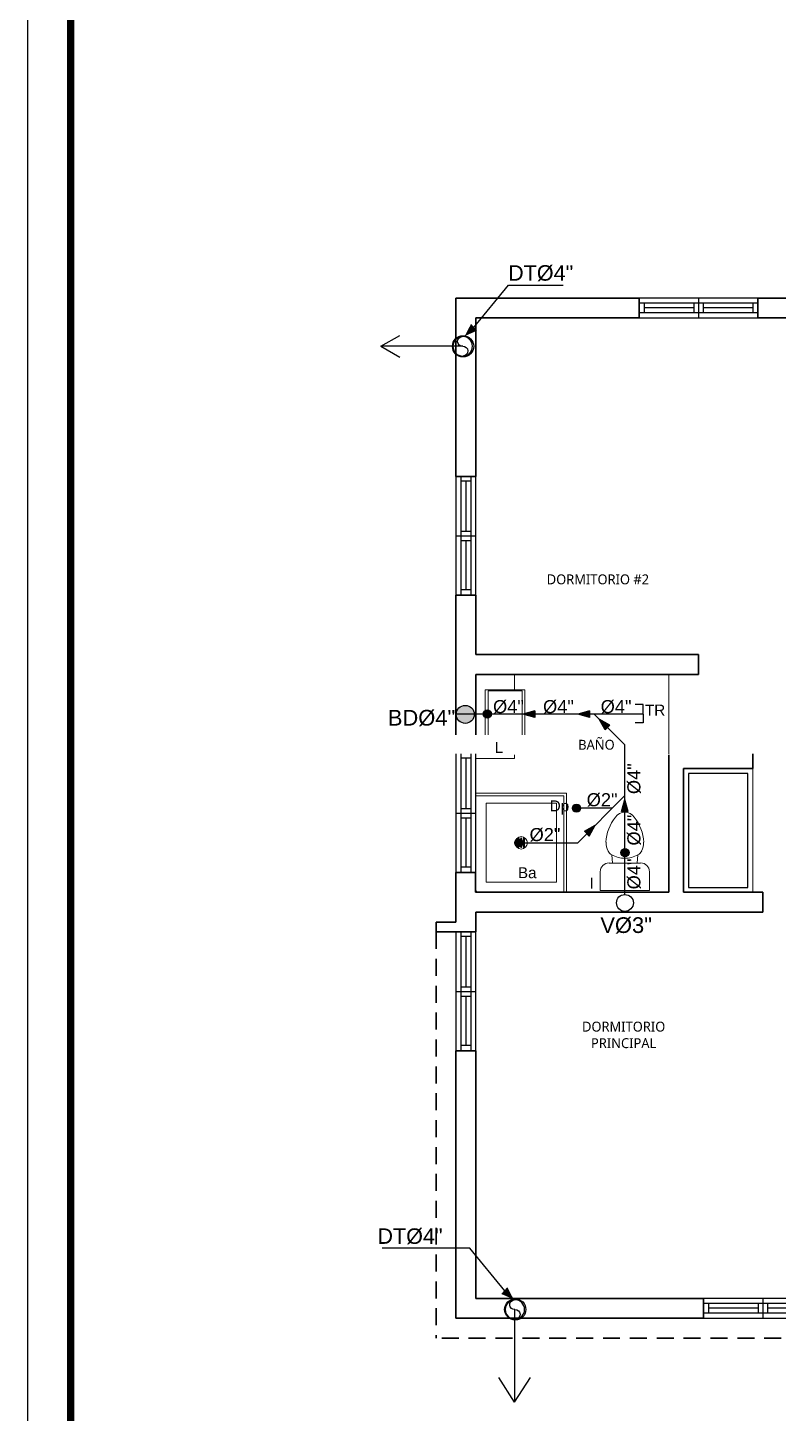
# Model space of a CAD drawing. Header units: feet. Extents: x 1019 to 2236, y -546 to 122.
# Drawn here: x 1054.27 to 1061.85, y -21.11 to -7.12 of the extents above; entities that cross this region are included whole.
import ezdxf

# ---------------------------------------------------------------- set-up
doc = ezdxf.new("R2010")
doc.units = ezdxf.units.FT
doc.header["$LTSCALE"] = 0.05
doc.header["$MEASUREMENT"] = 0
doc.linetypes.add('HIDDEN', pattern=[9.525, 6.35, -3.175])
for name, color, linetype, lineweight in [('A-WALL', 7, 'Continuous', 25), ('closet', 8, 'Continuous', 5), ('I-FURN', 8, 'Continuous', 0), ('P-SANR-FIXT', 8, 'Continuous', 9)]:
    doc.layers.add(name, color=color, linetype=linetype, lineweight=lineweight)
for name, color, linetype in [('AGUASNEGRAS', 4, 'Continuous'), ('ANNDTTEXT', 2, 'Continuous'), ('MARCO', 1, 'Continuous'), ('MB3', 8, 'Continuous'), ('PERT-VENT', 8, 'Continuous'), ('PISO', 8, 'Continuous'), ('TEXTO', 2, 'Continuous'), ('TEXXT', 2, 'Continuous'), ('TXT', 2, 'Continuous')]:
    doc.layers.add(name, color=color, linetype=linetype)
doc.styles.add('ads', font='trebuc.ttf', dxfattribs={"height": 0.14})
doc.styles.add('DAMIAN', font='arial.ttf', dxfattribs={"height": 0.12})

# ---------------------------------------------------------------- blocks, each defined once
blk = doc.blocks.new('bath_sink_6127 - bath_sink_6127-542651-Nivel 1')
at = {"layer": 'I-FURN'}
for p, q in [((0.293, 0.244), (0.293, 0.4)), ((0.395, 0.244), (-0.005, 0.244)), ((-0.005, 0.244), (-0.005, -0.245)), ((0.025, -0.234), (0.025, 0.233)), ((0.025, 0.233), (0.369, 0.233)), ((0.369, 0.233), (0.369, -0.234)), ((0.395, -0.245), (0.395, 0.244)), ((-0.005, -0.245), (0.395, -0.245)), ((0.369, -0.234), (0.025, -0.234)), ((0.293, -0.448), (0.293, -0.245)), ((-0.1, -0.448), (0.293, -0.448))]:
    blk.add_line(p, q, dxfattribs=at)
blk = doc.blocks.new('Toilet_-_Tank_-_3D_4840 - 17_ High_ Seat Not Visible-536545-Nivel 1')
at = {"layer": 'P-SANR-FIXT'}
for p, q in [((0.248, 0.489), (-0.248, 0.489)), ((-0.248, 0.489), (-0.248, 0.298)), ((0.248, 0.298), (0.248, 0.489)), ((-0.159, 0.21), (-0.123, 0.21)), ((-0.123, 0.21), (-0.132, 0.127)), ((-0.123, 0.21), (0.123, 0.21)), ((0.132, 0.127), (0.123, 0.21)), ((0.123, 0.21), (0.159, 0.21))]:
    blk.add_line(p, q, dxfattribs=at)
for centre, radius, start, end in [((-0.159, 0.298), 0.0889, 180, 270), ((0.159, 0.298), 0.0889, 270, 360), ((0, -0.104), 0.266, 90.1019, 119.8981), ((0, -0.104), 0.266, 60.1019, 89.8981), ((-0.023, 0.008), 0.167, 151.0596, 182.709), ((-0.083, 0.041), 0.0995, 119.8981, 151.0596), ((0.083, 0.041), 0.0995, 28.9404, 60.1019), ((0.023, 0.008), 0.167, 357.291, 28.9404), ((0.25, 0.021), 0.441, 182.709, 218.5058), ((-0.25, 0.021), 0.441, 321.4942, 357.291), ((0.011, -0.169), 0.136, 218.5058, 265.219), ((-0.011, -0.169), 0.136, 274.781, 321.4942)]:
    blk.add_arc(centre, radius, start, end, dxfattribs=at)
blk = doc.blocks.new('Shower_Stall_9385 - 1-684532-Nivel 1')
at = {"layer": 'P-SANR-FIXT'}
for p, q in [((-0.576, 0.533), (0.424, 0.533)), ((-0.576, -0.381), (-0.576, 0.533)), ((0.424, 0.508), (-0.551, 0.508)), ((-0.551, -0.381), (-0.551, 0.508)), ((-0.475, -0.279), (-0.475, 0.432)), ((-0.475, 0.432), (0.322, 0.432)), ((0.322, 0.432), (0.322, -0.279)), ((-0.121, 0.108), (-0.032, 0.108)), ((-0.032, 0.099), (-0.121, 0.099)), ((-0.121, 0.081), (-0.032, 0.081)), ((-0.032, 0.072), (-0.121, 0.072)), ((-0.121, 0.053), (-0.032, 0.053)), ((-0.032, 0.044), (-0.121, 0.044)), ((0.322, -0.279), (-0.475, -0.279)), ((-0.576, -0.381), (-0.551, -0.381)), ((-0.551, -0.381), (0.398, -0.381))]:
    blk.add_line(p, q, dxfattribs=at)
for centre, radius, start, end in [((-0.076, 0.076), 0.0635, 360, 180), ((-0.076, 0.076), 0.0635, 0, 180), ((-0.076, 0.076), 0.0635, 180, 360), ((-0.076, 0.076), 0.0635, 180, 360), ((-0.121, 0.103), 0.00444, 90, 270), ((-0.121, 0.076), 0.00444, 90, 270), ((-0.121, 0.049), 0.00444, 90, 270), ((-0.032, 0.103), 0.00444, 270, 90), ((-0.032, 0.076), 0.00444, 270, 90), ((-0.032, 0.049), 0.00444, 270, 90), ((0.398, -0.356), 0.0254, 270, 360)]:
    blk.add_arc(centre, radius, start, end, dxfattribs=at)
blk = doc.blocks.new('A$C18ED6237')
at = {"layer": 'PERT-VENT', "extrusion": (-2.36783e-12, 8.94772e-16, -1)}
for p, q in [((1.2, 0.2), (0, 0.2)), ((1.2, 0.15), (0, 0.15)), ((0.054, 0.05), (0.054, 0.15)), ((0.553, 0.15), (0.553, 0.05)), ((0.6, 0.2), (0.6, 0)), ((0.647, 0.15), (0.647, 0.05)), ((1.2, 0.05), (0, 0.05)), ((0.553, 0.1), (0.054, 0.1)), ((1.153, 0.1), (0.647, 0.1)), ((0, 0), (1.2, 0))]:
    blk.add_line(p, q, dxfattribs=at)
at = {"layer": 'PERT-VENT'}
blk.add_line((1.153, 0.05), (1.153, 0.15), dxfattribs=at)
blk = doc.blocks.new('A$C206B62E9')
at = {"color": 2}
blk.add_circle((0.125, 0.125), 0.125, dxfattribs=at)
for centre, start, end in [((0.063, 0.129), 356.4536, 176.4536), ((0.187, 0.121), 176.4536, 356.4536)]:
    blk.add_arc(centre, 0.0625, start, end, dxfattribs=at)

msp = doc.modelspace()

# ---------------------------------------------------------------- hatches: boundary and pattern name
at = {"layer": 'AGUASNEGRAS', "ltscale": 3}
h = msp.add_hatch(color=256, dxfattribs=at)
h.dxf.hatch_style = 1
edge = h.paths.add_edge_path()
edge.add_arc((1058.692, -14.056), 0.091, 0, 360)
h = msp.add_hatch(color=256, dxfattribs=at)
h.dxf.hatch_style = 1
edge = h.paths.add_edge_path()
edge.add_arc((1058.915, -14.053), 0.0413, 180, 540, ccw=False)
at = {"layer": 'AGUASNEGRAS'}
for points in [[(1059.395, -14.088), (1059.275, -14.053), (1059.395, -14.019)], [(1059.948, -14.088), (1059.828, -14.053), (1059.948, -14.019)], [(1060.27, -15.037), (1060.305, -14.917), (1060.339, -15.037)], [(1059.895, -15.237), (1060.004, -15.176), (1059.944, -15.286)]]:
    msp.add_hatch(color=256, dxfattribs=at).paths.add_polyline_path(points)
at = {"layer": 'AGUASNEGRAS', "ltscale": 3}
h = msp.add_hatch(color=256, dxfattribs=at)
h.dxf.hatch_style = 1
edge = h.paths.add_edge_path()
edge.add_arc((1059.816, -15.003), 0.0413, 180, 540, ccw=False)
h = msp.add_hatch(color=256, dxfattribs=at)
h.dxf.hatch_style = 1
edge = h.paths.add_edge_path()
edge.add_arc((1059.233, -15.353), 0.0413, 180, 540, ccw=False)
h = msp.add_hatch(color=256, dxfattribs=at)
h.dxf.hatch_style = 1
edge = h.paths.add_edge_path()
edge.add_arc((1060.305, -15.453), 0.0413, 180, 540, ccw=False)
at = {"layer": 'TEXTO'}
for points in [[(1058.686, -10.237), (1058.804, -10.185), (1058.747, -10.12)], [(1058.686, -10.237), (1058.804, -10.185), (1058.747, -10.12)], [(1059.181, -19.963), (1059.063, -19.911), (1059.12, -19.845)], [(1059.181, -19.963), (1059.063, -19.911), (1059.12, -19.845)]]:
    msp.add_hatch(color=2, dxfattribs=at).paths.add_polyline_path(points)

# ---------------------------------------------------------------- linework, layer by layer
at = {"layer": 'A-WALL', "lineweight": 35, "extrusion": (-2.36783e-12, 8.94772e-16, -1)}
for p, q in [((1060.448, -9.853), (1058.598, -9.853)), ((1058.598, -9.853), (1058.598, -11.653)), ((1060.448, -10.053), (1060.448, -9.853)), ((1063.494, -9.853), (1061.648, -9.853)), ((1061.648, -9.853), (1061.648, -10.053)), ((1058.798, -10.053), (1060.448, -10.053)), ((1058.798, -11.653), (1058.798, -10.053)), ((1061.648, -10.053), (1061.948, -10.053)), ((1058.798, -11.653), (1058.598, -11.653)), ((1058.798, -12.853), (1058.598, -12.853)), ((1058.598, -12.853), (1058.598, -14.453)), ((1058.798, -13.453), (1058.798, -12.853)), ((1061.048, -13.453), (1058.798, -13.453)), ((1061.048, -13.653), (1061.048, -13.453)), ((1058.798, -13.653), (1061.048, -13.653)), ((1058.798, -14.453), (1058.798, -13.653)), ((1058.598, -14.453), (1058.798, -14.453)), ((1058.598, -14.453), (1058.798, -14.453)), ((1061.598, -14.453), (1060.748, -14.453)), ((1060.748, -14.453), (1060.748, -15.853)), ((1061.598, -14.603), (1060.898, -14.603)), ((1060.898, -15.853), (1060.898, -14.603)), ((1058.798, -15.653), (1058.598, -15.653)), ((1058.598, -16.153), (1058.598, -15.653)), ((1058.797, -15.853), (1058.797, -15.656)), ((1060.898, -15.853), (1060.898, -15.553)), ((1060.748, -15.853), (1058.797, -15.853)), ((1061.698, -15.853), (1060.898, -15.853)), ((1061.698, -16.053), (1061.698, -15.853)), ((1058.798, -16.053), (1061.698, -16.053)), ((1058.398, -16.253), (1058.398, -16.153)), ((1058.598, -17.453), (1058.598, -20.153)), ((1058.798, -19.953), (1058.798, -17.453)), ((1061.098, -19.953), (1058.798, -19.953)), ((1061.098, -20.153), (1061.098, -19.953)), ((1058.598, -20.153), (1061.098, -20.153))]:
    msp.add_line(p, q, dxfattribs=at)
at = {"layer": 'A-WALL', "lineweight": 35}
for p, q in [((1058.798, -16.253), (1058.798, -16.053)), ((1058.398, -16.153), (1058.598, -16.153)), ((1058.398, -16.253), (1058.798, -16.253)), ((1058.598, -16.253), (1058.798, -16.253))]:
    msp.add_line(p, q, dxfattribs=at)
at = {"layer": 'AGUASNEGRAS', "ltscale": 3}
for p, q in [((1060.488, -14.053), (1058.601, -14.053)), ((1059.828, -15.353), (1060.305, -14.876)), ((1060.178, -15.003), (1059.857, -15.003)), ((1059.238, -15.353), (1059.828, -15.353))]:
    msp.add_line(p, q, dxfattribs=at)
for points in [[(1060.488, -14.053), (1060.488, -13.956), (1060.407, -13.956)], [(1060.488, -14.053), (1060.488, -14.141), (1060.407, -14.141)]]:
    msp.add_lwpolyline(points, dxfattribs=at)
at = {"layer": 'AGUASNEGRAS', "elevation": 0}
for points in [[(1059.395, -14.019), (1059.395, -14.088), (1059.275, -14.053)], [(1059.395, -14.019), (1059.275, -14.053)], [(1059.948, -14.019), (1059.948, -14.088), (1059.828, -14.053)], [(1059.948, -14.019), (1059.828, -14.053)], [(1059.944, -15.286), (1059.895, -15.237), (1060.004, -15.176)], [(1059.944, -15.286), (1060.004, -15.176)]]:
    msp.add_lwpolyline(points, dxfattribs=at)
at = {"layer": 'AGUASNEGRAS'}
for points in [[(1060.152, -14.164), (1060.043, -14.103)], [(1060.339, -15.037), (1060.27, -15.037), (1060.305, -14.917)], [(1060.339, -15.037), (1060.305, -14.917)]]:
    msp.add_lwpolyline(points, dxfattribs=at)
at = {"layer": 'AGUASNEGRAS', "ltscale": 3}
for centre, radius in [((1058.692, -14.056), 0.091), ((1058.915, -14.053), 0.0413), ((1058.915, -14.053), 0.0413), ((1059.816, -15.003), 0.0413), ((1059.816, -15.003), 0.0413), ((1059.233, -15.353), 0.0413), ((1059.233, -15.353), 0.0413), ((1060.305, -15.453), 0.0413), ((1060.305, -15.453), 0.0413), ((1060.305, -15.96), 0.0851)]:
    msp.add_circle(centre, radius, dxfattribs=at)
at = {"layer": 'ANNDTTEXT', "ltscale": 0.5}
for centre in [(1058.67, -10.34), (1058.67, -10.34), (1059.197, -20.065), (1059.197, -20.065)]:
    msp.add_circle(centre, 0.107, dxfattribs=at)
at = {"layer": 'MARCO'}
msp.add_lwpolyline([(1054.272, 13.877), (1118.772, 13.877), (1118.772, -28.123), (1054.272, -28.123)], close=True, dxfattribs=at)
at = {"layer": 'MARCO', "const_width": 0.075}
msp.add_lwpolyline([(1111.6, 13.443), (1054.706, 13.443), (1054.706, -27.689), (1111.6, -27.689)], close=True, dxfattribs=at)
at = {"layer": 'MB3', "linetype": 'HIDDEN', "lineweight": 35, "ltscale": 0.54}
for p in [(1058.398, -16.253), (1062.698, -20.353)]:
    msp.add_line(p, (1058.398, -20.353), dxfattribs=at)
at = {"layer": 'TEXTO', "color": 2}
for p, q in [((1058.775, -10.152), (1059.129, -9.722)), ((1058.775, -10.152), (1059.129, -9.722)), ((1059.129, -9.722), (1059.68, -9.722)), ((1059.129, -9.722), (1059.68, -9.722)), ((1058.747, -10.12), (1058.804, -10.185)), ((1058.747, -10.12), (1058.804, -10.185)), ((1057.839, -10.34), (1058.03, -10.232)), ((1058.664, -10.34), (1057.839, -10.34)), ((1057.839, -10.34), (1058.03, -10.448)), ((1058.738, -19.447), (1057.851, -19.447)), ((1059.091, -19.877), (1058.738, -19.447)), ((1059.091, -19.877), (1058.738, -19.447)), ((1059.12, -19.845), (1059.063, -19.911)), ((1059.12, -19.845), (1059.063, -19.911)), ((1059.191, -20.065), (1059.191, -21.001)), ((1059.191, -21.001), (1059.032, -20.752)), ((1059.191, -21.001), (1059.35, -20.752))]:
    msp.add_line(p, q, dxfattribs=at)

# ---------------------------------------------------------------- block references
for p in [(1060.448, -10.053), (1061.098, -20.153)]:
    msp.add_blockref('A$C18ED6237', p)
at = {"layer": 'I-FURN', "extrusion": (-2.36783e-12, 8.94772e-16, -1), "xscale": -1}
msp.add_blockref('bath_sink_6127 - bath_sink_6127-542651-Nivel 1', (-1058.898, -14.053, 0), dxfattribs=at)
at = {"layer": 'P-SANR-FIXT', "extrusion": (-2.36783e-12, 8.94772e-16, -1), "xscale": -1}
for name, p, rotation in [('Shower_Stall_9385 - 1-684532-Nivel 1', (-1059.181, -15.429, 0), 90), ('Toilet_-_Tank_-_3D_4840 - 17_ High_ Seat Not Visible-536545-Nivel 1', (-1060.304, -15.347, 0), 180)]:
    msp.add_blockref(name, p, dxfattribs=dict(at, rotation=rotation))
at = {"layer": 'TEXTO', "color": 2, "xscale": -0.7874921249995168, "yscale": 0.7874921249995168, "zscale": 0.7874921249995168, "rotation": 269.9999999999803}
for p in [(1058.568, -10.438), (1058.568, -10.438), (1059.095, -20.164), (1059.095, -20.164)]:
    msp.add_blockref('A$C206B62E9', p, dxfattribs=at)

# ---------------------------------------------------------------- texts
at = {"layer": 'TEXXT', "style": 'DAMIAN'}
for s, insert, char_height, width, attachment_point in [(' DT%%C4"', (1059.064, -9.683), 0.156, 3.7752, 7), (' DT%%C4"', (1059.064, -9.683), 0.156, 3.7752, 7), (' %%C4"', (1059.284, -13.912), 0.132, 3.4848, 3), (' %%C4"', (1059.789, -13.912), 0.132, 3.4848, 3), (' %%C4"', (1060.371, -13.912), 0.132, 3.4848, 3), (' TR', (1060.712, -13.958, -224.56), 0.11, 2.904, 3), (' BD%%C4"', (1058.591, -14.011), 0.1584, 4.18176, 3), (' Dp', (1059.742, -14.925, 1.752), 0.11, 2.904, 3), (' %%C2"', (1060.23, -14.852), 0.132, 3.4848, 3), (' %%C2"', (1059.653, -15.204), 0.132, 3.4848, 3), (' Ba', (1059.412, -15.6), 0.11, 2.904, 3), (' I', (1059.991, -15.705), 0.11, 2.904, 3), ('{\\fArial|b0|i0|c238|p34;V%%C}3{\\fArial|b0|i0|c238|p34;"}', (1060.578, -16.105), 0.1584, 4.18176, 3), (' DT%%C4"', (1058.463, -19.408), 0.156, 3.7752, 9)]:
    msp.add_mtext(s, dxfattribs=dict(at, insert=insert, char_height=char_height, width=width, attachment_point=attachment_point))
at = {"layer": 'TEXXT', "char_height": 0.132, "width": 3.4848, "attachment_point": 3, "rotation": 90, "style": 'DAMIAN'}
for insert in [(1060.329, -14.55), (1060.329, -15.069), (1060.329, -15.512)]:
    msp.add_mtext(' %%C4"', dxfattribs=dict(at, insert=insert))

# ---------------------------------------------------------------- next in the draw order: texts
at = {"layer": 'TXT', "char_height": 0.1, "width": 2.838, "attachment_point": 2, "style": 'ads', "bg_fill": 2}
for s, insert in [('DORMITORIO #2', (1060.032, -12.643)), ('BAÑO', (1060.017, -14.313)), ('DORMITORIO \\PPRINCIPAL', (1060.292, -17.159))]:
    msp.add_mtext(s, dxfattribs=dict(at, insert=insert))

# ---------------------------------------------------------------- next in the draw order: hatches: boundary and pattern name
at = {"layer": 'AGUASNEGRAS'}
msp.add_hatch(color=256, dxfattribs=at).paths.add_polyline_path([(1060.104, -14.212), (1060.043, -14.103), (1060.152, -14.164)])

# ---------------------------------------------------------------- next in the draw order: linework, layer by layer
at = {"layer": 'A-WALL', "lineweight": 35, "extrusion": (-2.36783e-12, 8.94772e-16, -1)}
for p, q in [((1058.598, -12.853), (1058.798, -12.853)), ((1058.798, -12.853), (1058.598, -12.853))]:
    msp.add_line(p, q, dxfattribs=at)
at = {"layer": 'A-WALL', "lineweight": 35}
msp.add_line((1058.598, -17.453), (1058.798, -17.453), dxfattribs=at)
at = {"layer": 'AGUASNEGRAS', "ltscale": 3}
for p in [(1059.993, -14.053), (1060.305, -15.875)]:
    msp.add_line(p, (1060.305, -14.364), dxfattribs=at)
at = {"layer": 'AGUASNEGRAS'}
msp.add_lwpolyline([(1060.152, -14.164), (1060.104, -14.212), (1060.043, -14.103)], dxfattribs=at)
at = {"layer": 'closet'}
msp.add_line((1060.748, -14.453), (1060.748, -13.653), dxfattribs=at)

# ---------------------------------------------------------------- next in the draw order: block references
at = {"rotation": 90}
for p in [(1058.798, -12.853), (1058.798, -15.653), (1058.798, -17.453)]:
    msp.add_blockref('A$C18ED6237', p, dxfattribs=at)

# ---------------------------------------------------------------- next in the draw order: texts
at = {"layer": 'TEXXT', "insert": (1059.076, -14.336), "char_height": 0.11, "width": 2.904, "attachment_point": 3, "style": 'DAMIAN'}
msp.add_mtext(' L', dxfattribs=at)
at = {"layer": 'TXT', "insert": (1062.505, -14.445), "char_height": 0.1, "width": 2.838, "attachment_point": 2, "style": 'ads', "bg_fill": 2}
msp.add_mtext('HALL', dxfattribs=at)

# ---------------------------------------------------------------- next in the draw order: linework, layer by layer
at = {"layer": 'A-WALL', "lineweight": 35}
msp.add_line((1061.598, -14.603), (1061.598, -14.453), dxfattribs=at)
at = {"layer": 'closet'}
msp.add_line((1061.598, -14.603), (1061.598, -15.853), dxfattribs=at)
at = {"layer": 'PISO'}
msp.add_lwpolyline([(1060.948, -15.803), (1061.548, -15.803), (1061.548, -14.653), (1060.948, -14.653)], close=True, dxfattribs=at)

doc.saveas('drawing.dxf')
